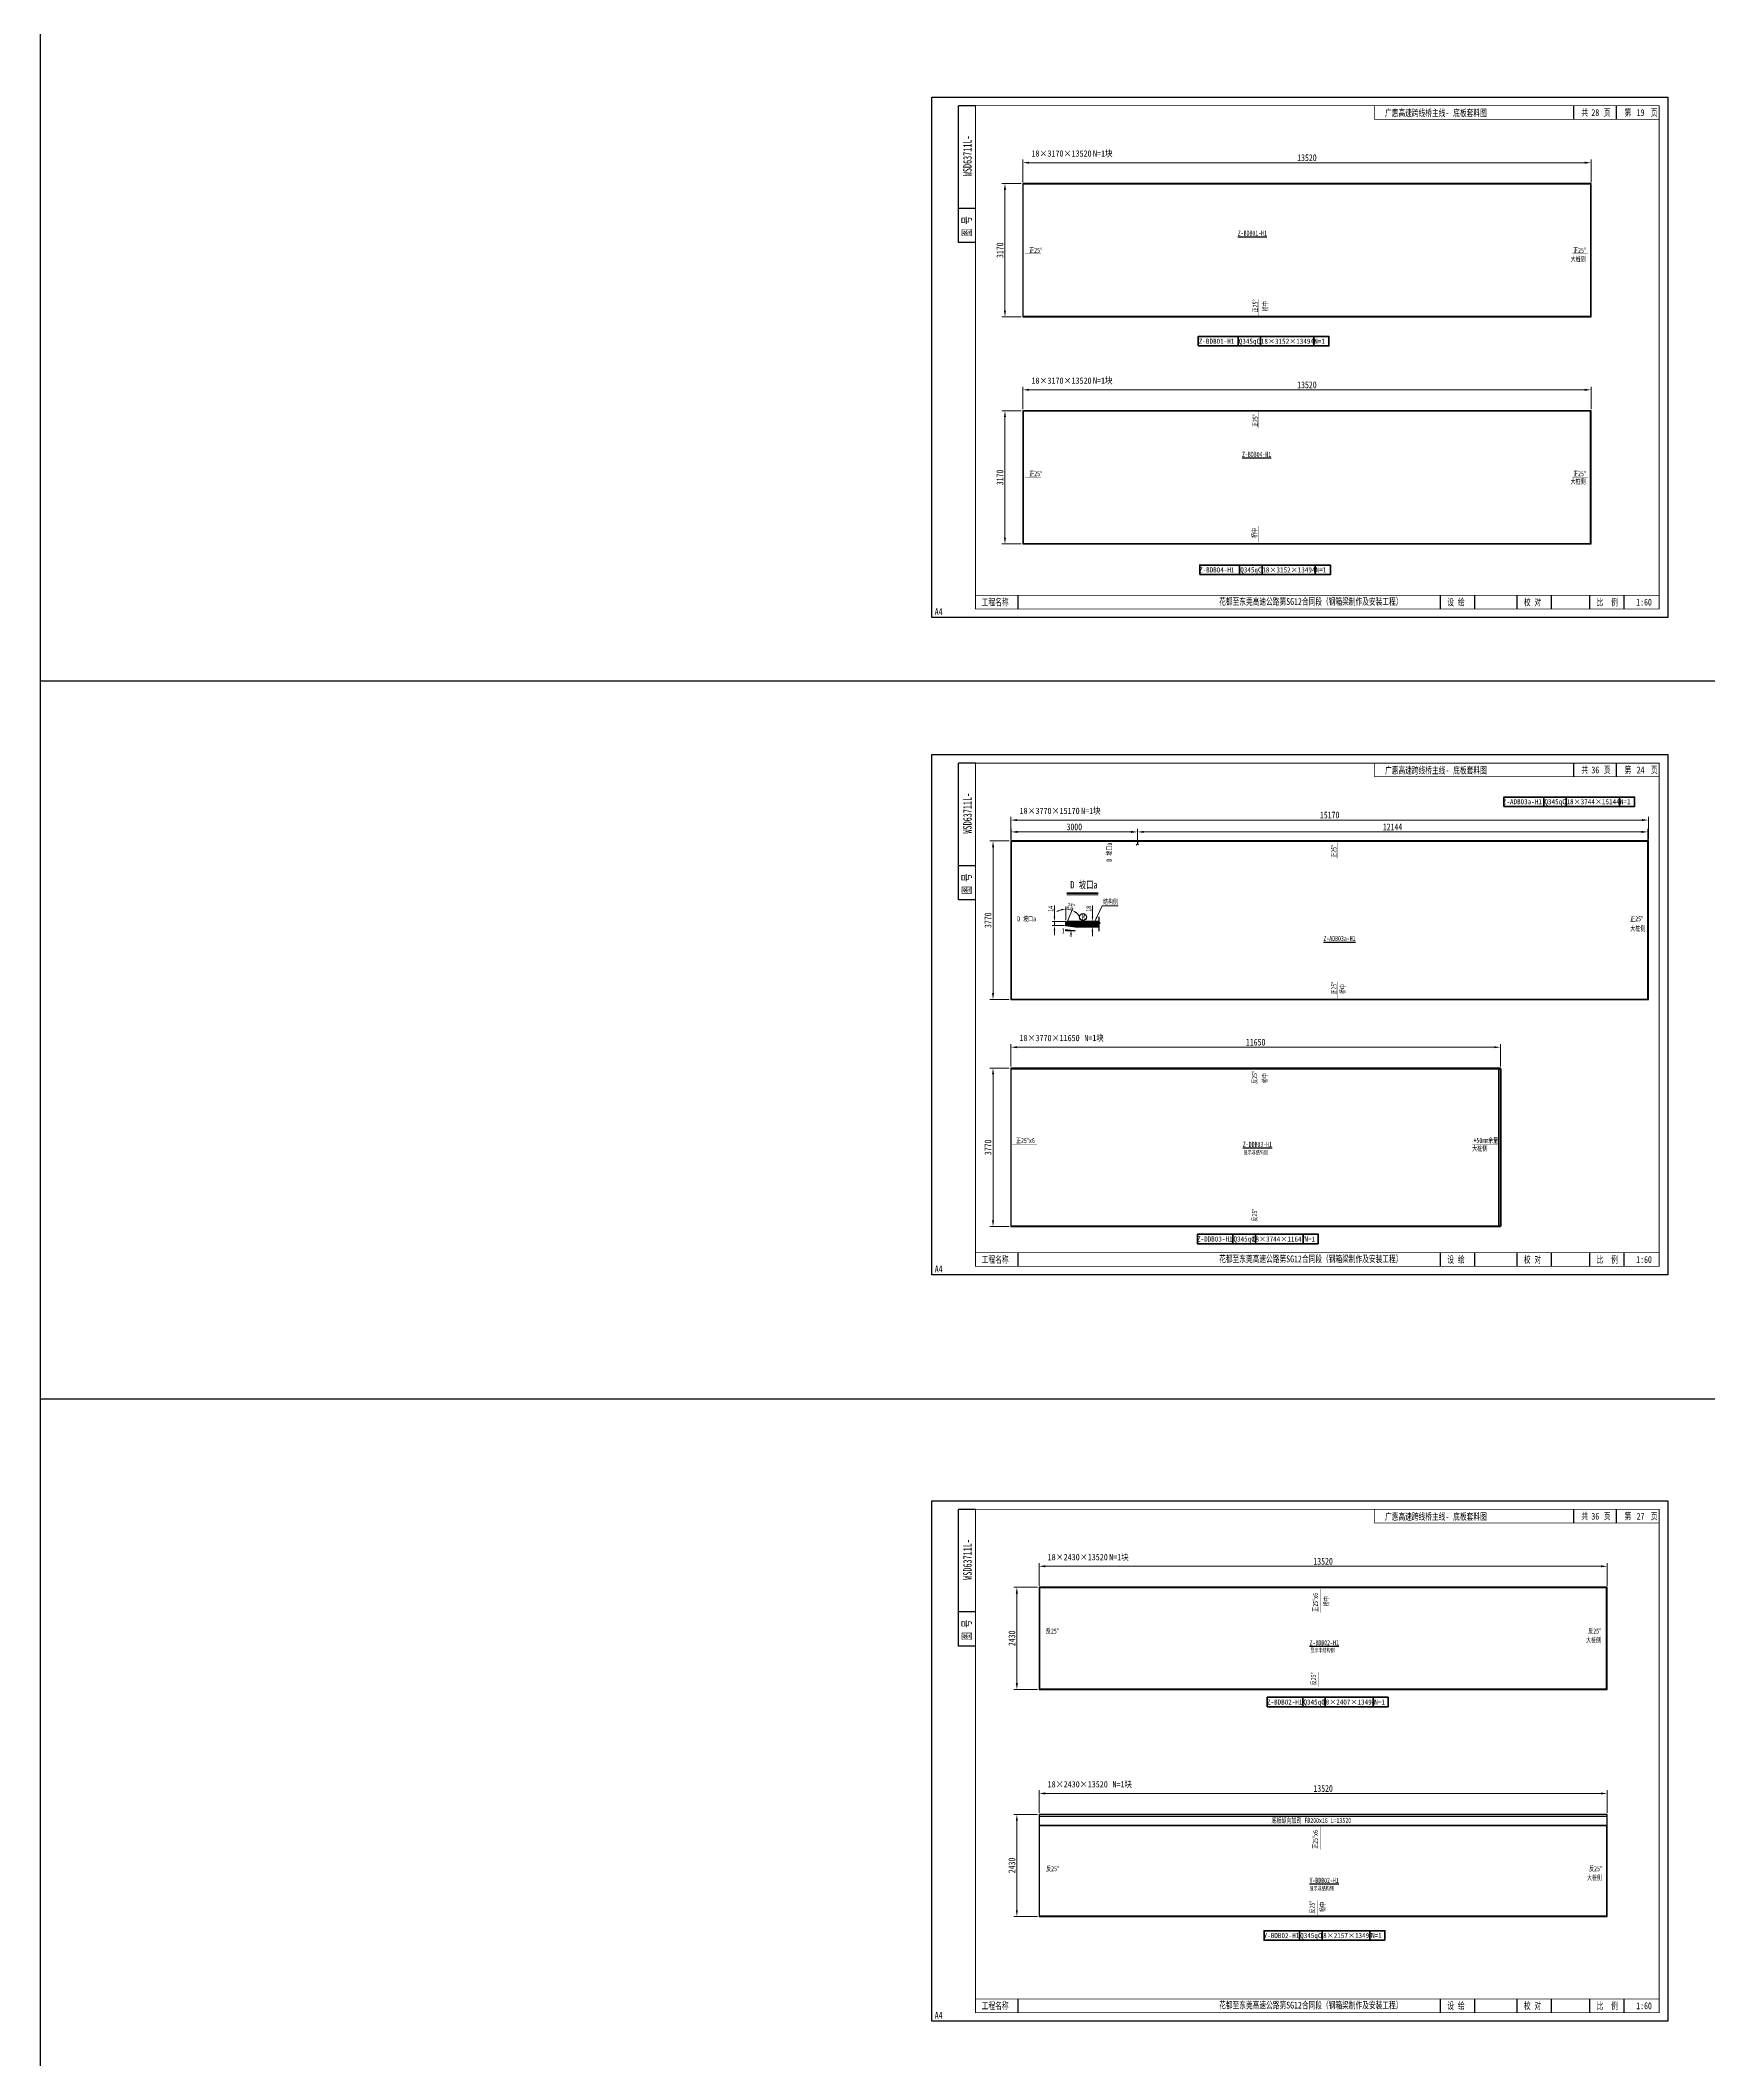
# Model space of a CAD drawing. Extents: x 1629247 to 2251351, y -601856 to -65897.
# Drawn here: x 2065548 to 2105240, y -337922 to -289876 of the extents above; entities that cross this region are included whole.
import ezdxf
from ezdxf.enums import TextEntityAlignment as Align

# ---------------------------------------------------------------- set-up
doc = ezdxf.new("R2010")
doc.units = 0
doc.header["$LTSCALE"] = 2
doc.header["$MEASUREMENT"] = 0
doc.header["$PDMODE"] = 35
doc.header["$PDSIZE"] = 50
doc.linetypes.add('PHANTOM', pattern=[63.5, 31.75, -6.35, 6.35, -6.35, 6.35, -6.35])
doc.layers.get('0').update_dxf_attribs({"linetype": 'CONTINUOUS'})
doc.layers.get('Defpoints').update_dxf_attribs({"linetype": 'CONTINUOUS'})
for name, color, linetype, lineweight in [('1图框轮廓', 7, 'CONTINUOUS', 35), ('文字层', 4, 'CONTINUOUS', 13), ('标注层', 3, 'CONTINUOUS', 13)]:
    doc.layers.add(name, color=color, linetype=linetype, lineweight=lineweight)
doc.layers.add('A3', color=7, linetype='CONTINUOUS')
doc.styles.add('仿宋', font='仿宋_GB2312_1.ttf', dxfattribs={"width": 0.7})
doc.dimstyles.new('标准标注样式-45', dxfattribs={"dimscale": 45, "dimtxt": 2.7, "dimasz": 2.5, "dimexe": 1.25, "dimexo": 0.625, "dimtad": 1, "dimdec": 0, "dimdsep": 46, "dimtxsty": '仿宋', "dimcen": 2.5, "dimclrd": 3, "dimclre": 3, "dimclrt": 4, "dimazin": 0, "dimtfac": 1, "dimtdec": 0, "dimtmove": 0, "dimatfit": 3, "dimfxl": 1.25, "dimlwd": 13, "dimlwe": 13, "dimarcsym": 0})
doc.dimstyles.new('标准标注样式-60', dxfattribs={"dimscale": 60, "dimtxt": 2.7, "dimasz": 2.5, "dimexe": 1.25, "dimexo": 0.625, "dimtad": 1, "dimdec": 0, "dimdsep": 46, "dimtxsty": '仿宋', "dimcen": 2.5, "dimclrd": 3, "dimclre": 3, "dimclrt": 4, "dimazin": 0, "dimtfac": 1, "dimtdec": 0, "dimtmove": 0, "dimatfit": 3, "dimfxl": 1.25, "dimlwd": 13, "dimlwe": 13, "dimarcsym": 0})

# ---------------------------------------------------------------- blocks, each defined once
blk = doc.blocks.new('*D52')
at = {"color": 3, "lineweight": 13, "ltscale": 3}
for p, q in [((2089946, -310808), (2089946, -310488)), ((2089996, -310814), (2090115, -310521))]:
    blk.add_line(p, q, dxfattribs=at)
at = {"color": 3, "linetype": 'ByBlock', "lineweight": 13, "ltscale": 3}
for start, end in [(106.4155, 122.831), (68, 90), (35.169, 51.5845)]:
    blk.add_arc((2089946, -310938), 394, start, end, dxfattribs=at)
at = {"color": 3, "ltscale": 3}
for points in [[(2089832, -310542), (2089837, -310579), (2089946, -310544)], [(2090181, -310646), (2090200, -310613), (2090093, -310573)]]:
    blk.add_solid(points, dxfattribs=at)
at = {"layer": 'Defpoints', "color": 0, "ltscale": 3}
for p in [(2089946, -310836), (2089985, -310840), (2089996, -310547), (2089946, -310936), (2089946, -310938)]:
    blk.add_point(p, dxfattribs=at)
at = {"color": 4, "ltscale": 3, "insert": (2090070, -310472), "char_height": 121.5, "attachment_point": 5, "rotation": 345.1319, "style": '仿宋'}
blk.add_mtext('25%%D', dxfattribs=at)
blk = doc.blocks.new('*D53')
at = {"color": 3, "linetype": 'ByBlock', "lineweight": 13, "ltscale": 3}
for p, q in [((2090579, -310728), (2090579, -310464)), ((2090579, -310966), (2090579, -310840)), ((2090579, -311079), (2090579, -311191))]:
    blk.add_line(p, q, dxfattribs=at)
at = {"color": 3, "lineweight": 13, "ltscale": 3}
for p, q in [((2090584, -310840), (2090636, -310840)), ((2090584, -310966), (2090636, -310966))]:
    blk.add_line(p, q, dxfattribs=at)
at = {"color": 3, "ltscale": 3}
for points in [[(2090561, -310728), (2090598, -310728), (2090579, -310840)], [(2090561, -311079), (2090598, -311079), (2090579, -310966)]]:
    blk.add_solid(points, dxfattribs=at)
at = {"layer": 'Defpoints', "color": 0, "ltscale": 3}
for p in [(2090556, -310840), (2090579, -310840), (2090556, -310966)]:
    blk.add_point(p, dxfattribs=at)
at = {"color": 4, "ltscale": 3, "insert": (2090491, -310540), "char_height": 121.5, "attachment_point": 5, "rotation": 90, "style": '仿宋'}
blk.add_mtext('18', dxfattribs=at)
blk = doc.blocks.new('*D54')
at = {"color": 3, "lineweight": 13, "ltscale": 3}
for p, q in [((2089957, -310840), (2089620, -310840)), ((2089918, -310938), (2089620, -310938))]:
    blk.add_line(p, q, dxfattribs=at)
at = {"color": 3, "linetype": 'ByBlock', "lineweight": 13, "ltscale": 3}
for p, q in [((2089676, -310728), (2089676, -310464)), ((2089676, -310938), (2089676, -310840)), ((2089676, -311051), (2089676, -311163))]:
    blk.add_line(p, q, dxfattribs=at)
at = {"color": 3, "ltscale": 3}
for points in [[(2089657, -310728), (2089695, -310728), (2089676, -310840)], [(2089657, -311051), (2089695, -311051), (2089676, -310938)]]:
    blk.add_solid(points, dxfattribs=at)
at = {"layer": 'Defpoints', "color": 0, "ltscale": 3}
for p in [(2089676, -310840), (2089985, -310840), (2089946, -310938)]:
    blk.add_point(p, dxfattribs=at)
at = {"color": 4, "ltscale": 3, "insert": (2089587, -310540), "char_height": 121.5, "attachment_point": 5, "rotation": 90, "style": '仿宋'}
blk.add_mtext('14', dxfattribs=at)
blk = doc.blocks.new('*D29')
at = {"color": 3, "lineweight": 13, "ltscale": 3}
for p, q in [((2088648, -308904), (2088648, -308635)), ((2091648, -308904), (2091648, -308635))]:
    blk.add_line(p, q, dxfattribs=at)
at = {"color": 3, "linetype": 'ByBlock', "lineweight": 13, "ltscale": 3}
blk.add_line((2088798, -308710), (2091498, -308710), dxfattribs=at)
at = {"color": 3, "ltscale": 3}
for points in [[(2088798, -308685), (2088798, -308735), (2088648, -308710)], [(2091498, -308685), (2091498, -308735), (2091648, -308710)]]:
    blk.add_solid(points, dxfattribs=at)
at = {"layer": 'Defpoints', "color": 0, "ltscale": 3}
for p in [(2091648, -308710), (2088648, -308942), (2091648, -308942)]:
    blk.add_point(p, dxfattribs=at)
at = {"color": 4, "ltscale": 3, "insert": (2090148, -308591), "char_height": 162, "attachment_point": 5, "style": '仿宋'}
blk.add_mtext('3000', dxfattribs=at)
blk = doc.blocks.new('*D33')
at = {"color": 3, "lineweight": 13, "ltscale": 3}
for p, q in [((2091648, -308904), (2091648, -308635)), ((2103792, -308904), (2103792, -308635))]:
    blk.add_line(p, q, dxfattribs=at)
at = {"color": 3, "linetype": 'ByBlock', "lineweight": 13, "ltscale": 3}
blk.add_line((2103642, -308710), (2091798, -308710), dxfattribs=at)
at = {"color": 3, "ltscale": 3}
for points in [[(2091798, -308685), (2091798, -308735), (2091648, -308710)], [(2103642, -308685), (2103642, -308735), (2103792, -308710)]]:
    blk.add_solid(points, dxfattribs=at)
at = {"layer": 'Defpoints', "color": 0, "ltscale": 3}
for p in [(2091648, -308710), (2091648, -308942), (2103792, -308942)]:
    blk.add_point(p, dxfattribs=at)
at = {"color": 4, "ltscale": 3, "insert": (2097720, -308591), "char_height": 162, "attachment_point": 5, "style": '仿宋'}
blk.add_mtext('12144', dxfattribs=at)
blk = doc.blocks.new('*D597')
at = {"color": 3, "lineweight": 13, "ltscale": 3}
for p, q in [((2088923, -293247), (2088923, -292712)), ((2102443, -293247), (2102443, -292712))]:
    blk.add_line(p, q, dxfattribs=at)
at = {"color": 3, "linetype": 'ByBlock', "lineweight": 13, "ltscale": 3}
blk.add_line((2102293, -292787), (2089073, -292787), dxfattribs=at)
at = {"color": 3, "ltscale": 3}
for points in [[(2089073, -292762), (2089073, -292812), (2088923, -292787)], [(2102293, -292762), (2102293, -292812), (2102443, -292787)]]:
    blk.add_solid(points, dxfattribs=at)
at = {"layer": 'Defpoints', "color": 0, "ltscale": 3}
for p in [(2088923, -292787), (2088923, -293284), (2102443, -293284)]:
    blk.add_point(p, dxfattribs=at)
at = {"color": 4, "ltscale": 3, "insert": (2095683, -292668), "char_height": 162, "attachment_point": 5, "style": '仿宋'}
blk.add_mtext('13520', dxfattribs=at)
blk = doc.blocks.new('*D598')
at = {"color": 3, "lineweight": 13, "ltscale": 3}
for p, q in [((2088885, -293284), (2088423, -293284)), ((2088885, -296454), (2088423, -296454))]:
    blk.add_line(p, q, dxfattribs=at)
at = {"color": 3, "linetype": 'ByBlock', "lineweight": 13, "ltscale": 3}
blk.add_line((2088498, -293434), (2088498, -296304), dxfattribs=at)
at = {"color": 3, "ltscale": 3}
for points in [[(2088473, -293434), (2088523, -293434), (2088498, -293284)], [(2088473, -296304), (2088523, -296304), (2088498, -296454)]]:
    blk.add_solid(points, dxfattribs=at)
at = {"layer": 'Defpoints', "color": 0, "ltscale": 3}
for p in [(2088923, -293284), (2088498, -296454), (2088923, -296454)]:
    blk.add_point(p, dxfattribs=at)
at = {"color": 4, "ltscale": 3, "insert": (2088379, -294869), "char_height": 162, "attachment_point": 5, "rotation": 90, "style": '仿宋'}
blk.add_mtext('3170', dxfattribs=at)
blk = doc.blocks.new('tukuangA4-')
at = {"layer": 'A3'}
for p, q in [((537, 7565), (537, 10327)), ((882, 10327), (537, 10327)), ((12951, 10051), (12951, 10327)), ((13814, 10051), (13814, 10327)), ((882, 8256), (537, 8256)), ((882, 7565), (537, 7565)), ((1745, 173), (1745, 449)), ((10266, 173), (10266, 449)), ((10957, 173), (10957, 449)), ((11811, 173), (11811, 449)), ((12502, 173), (12502, 449)), ((13280, 173), (13280, 449)), ((13971, 173), (13971, 449))]:
    blk.add_line(p, q, dxfattribs=at)
blk.add_lwpolyline([(14850, 10500), (14850, 0), (0, 0), (0, 10500)], close=True, dxfattribs=at)
for points, const_width in [([(882, 10327), (14677, 10327), (14677, 173), (882, 173), (882, 10327)], 17.3), ([(8927, 10051), (8927, 10327)], 13.8), ([(8927, 10051), (14677, 10051)], 13.8), ([(882, 449), (14677, 449)], 13.8)]:
    blk.add_lwpolyline(points, dxfattribs=dict(at, const_width=const_width))
at = {"layer": 'A3', "color": 7, "linetype": 'Continuous', "style": '仿宋', "width": 0.7}
for s, p in [('共    页', (13106, 10120)), ('第     页', (13977, 10120)), ('花都至东莞高速公路第SG12合同段（钢箱梁制作及安装工程）', (5798, 255)), ('工程名称', (1009, 242)), ('设 绘', (10401, 242)), ('校 对', (11946, 242)), ('比  例', (13415, 242))]:
    blk.add_text(s, height=138.1, dxfattribs=at).set_placement(p)
blk.add_text('WSD63711L-', height=172.6, rotation=90, dxfattribs=at).set_placement((806, 9316), align=Align.CENTER)
blk.add_text('图 号', height=172.6, rotation=90, dxfattribs=at).set_placement((793, 7681))
blk.add_text('A4', height=138.1, dxfattribs=at).set_placement((139, 50), align=Align.CENTER)
blk = doc.blocks.new('*D599')
at = {"color": 3, "lineweight": 13, "ltscale": 3}
for p, q in [((2088923, -298651), (2088923, -298116)), ((2102443, -298651), (2102443, -298116))]:
    blk.add_line(p, q, dxfattribs=at)
at = {"color": 3, "linetype": 'ByBlock', "lineweight": 13, "ltscale": 3}
blk.add_line((2102293, -298191), (2089073, -298191), dxfattribs=at)
at = {"color": 3, "ltscale": 3}
for points in [[(2089073, -298166), (2089073, -298216), (2088923, -298191)], [(2102293, -298166), (2102293, -298216), (2102443, -298191)]]:
    blk.add_solid(points, dxfattribs=at)
at = {"layer": 'Defpoints', "color": 0, "ltscale": 3}
for p in [(2088923, -298191), (2088923, -298689), (2102443, -298689)]:
    blk.add_point(p, dxfattribs=at)
at = {"color": 4, "ltscale": 3, "insert": (2095683, -298073), "char_height": 162, "attachment_point": 5, "style": '仿宋'}
blk.add_mtext('13520', dxfattribs=at)
blk = doc.blocks.new('*D600')
at = {"color": 3, "lineweight": 13, "ltscale": 3}
for p, q in [((2088885, -298689), (2088423, -298689)), ((2088885, -301859), (2088423, -301859))]:
    blk.add_line(p, q, dxfattribs=at)
at = {"color": 3, "linetype": 'ByBlock', "lineweight": 13, "ltscale": 3}
blk.add_line((2088498, -298839), (2088498, -301709), dxfattribs=at)
at = {"color": 3, "ltscale": 3}
for points in [[(2088473, -298839), (2088523, -298839), (2088498, -298689)], [(2088473, -301709), (2088523, -301709), (2088498, -301859)]]:
    blk.add_solid(points, dxfattribs=at)
at = {"layer": 'Defpoints', "color": 0, "ltscale": 3}
for p in [(2088923, -298689), (2088498, -301859), (2088923, -301859)]:
    blk.add_point(p, dxfattribs=at)
at = {"color": 4, "ltscale": 3, "insert": (2088379, -300274), "char_height": 162, "attachment_point": 5, "rotation": 90, "style": '仿宋'}
blk.add_mtext('3170', dxfattribs=at)
blk = doc.blocks.new('*D635')
at = {"color": 3, "lineweight": 13, "ltscale": 3}
for p, q in [((2088638, -308888), (2088638, -308353)), ((2103808, -308888), (2103808, -308353))]:
    blk.add_line(p, q, dxfattribs=at)
at = {"color": 3, "linetype": 'ByBlock', "lineweight": 13, "ltscale": 3}
blk.add_line((2103658, -308428), (2088788, -308428), dxfattribs=at)
at = {"color": 3, "ltscale": 3}
for points in [[(2088788, -308403), (2088788, -308453), (2088638, -308428)], [(2103658, -308403), (2103658, -308453), (2103808, -308428)]]:
    blk.add_solid(points, dxfattribs=at)
at = {"layer": 'Defpoints', "color": 0, "ltscale": 3}
for p in [(2088638, -308428), (2088638, -308926), (2103808, -308926)]:
    blk.add_point(p, dxfattribs=at)
at = {"color": 4, "ltscale": 3, "insert": (2096223, -308309), "char_height": 162, "attachment_point": 5, "style": '仿宋'}
blk.add_mtext('15170', dxfattribs=at)
blk = doc.blocks.new('*D636')
at = {"color": 3, "lineweight": 13, "ltscale": 3}
for p, q in [((2088601, -308926), (2088139, -308926)), ((2088601, -312696), (2088139, -312696))]:
    blk.add_line(p, q, dxfattribs=at)
at = {"color": 3, "linetype": 'ByBlock', "lineweight": 13, "ltscale": 3}
blk.add_line((2088214, -309076), (2088214, -312546), dxfattribs=at)
at = {"color": 3, "ltscale": 3}
for points in [[(2088189, -309076), (2088239, -309076), (2088214, -308926)], [(2088189, -312546), (2088239, -312546), (2088214, -312696)]]:
    blk.add_solid(points, dxfattribs=at)
at = {"layer": 'Defpoints', "color": 0, "ltscale": 3}
for p in [(2088638, -308926), (2088214, -312696), (2088638, -312696)]:
    blk.add_point(p, dxfattribs=at)
at = {"color": 4, "ltscale": 3, "insert": (2088095, -310811), "char_height": 162, "attachment_point": 5, "rotation": 90, "style": '仿宋'}
blk.add_mtext('3770', dxfattribs=at)
blk = doc.blocks.new('*D637')
at = {"color": 3, "lineweight": 13, "ltscale": 3}
for p, q in [((2088638, -314293), (2088638, -313758)), ((2100288, -314293), (2100288, -313758))]:
    blk.add_line(p, q, dxfattribs=at)
at = {"color": 3, "linetype": 'ByBlock', "lineweight": 13, "ltscale": 3}
blk.add_line((2100138, -313833), (2088788, -313833), dxfattribs=at)
at = {"color": 3, "ltscale": 3}
for points in [[(2088788, -313808), (2088788, -313858), (2088638, -313833)], [(2100138, -313808), (2100138, -313858), (2100288, -313833)]]:
    blk.add_solid(points, dxfattribs=at)
at = {"layer": 'Defpoints', "color": 0, "ltscale": 3}
for p in [(2088638, -313833), (2088638, -314330), (2100288, -314330)]:
    blk.add_point(p, dxfattribs=at)
at = {"color": 4, "ltscale": 3, "insert": (2094463, -313714), "char_height": 162, "attachment_point": 5, "style": '仿宋'}
blk.add_mtext('11650', dxfattribs=at)
blk = doc.blocks.new('*D638')
at = {"color": 3, "lineweight": 13, "ltscale": 3}
for p, q in [((2088601, -314330), (2088139, -314330)), ((2088601, -318100), (2088139, -318100))]:
    blk.add_line(p, q, dxfattribs=at)
at = {"color": 3, "linetype": 'ByBlock', "lineweight": 13, "ltscale": 3}
blk.add_line((2088214, -314480), (2088214, -317950), dxfattribs=at)
at = {"color": 3, "ltscale": 3}
for points in [[(2088189, -314480), (2088239, -314480), (2088214, -314330)], [(2088189, -317950), (2088239, -317950), (2088214, -318100)]]:
    blk.add_solid(points, dxfattribs=at)
at = {"layer": 'Defpoints', "color": 0, "ltscale": 3}
for p in [(2088638, -314330), (2088214, -318100), (2088638, -318100)]:
    blk.add_point(p, dxfattribs=at)
at = {"color": 4, "ltscale": 3, "insert": (2088095, -316215), "char_height": 162, "attachment_point": 5, "rotation": 90, "style": '仿宋'}
blk.add_mtext('3770', dxfattribs=at)
blk = doc.blocks.new('*D645')
at = {"color": 3, "lineweight": 13, "ltscale": 3}
for p, q in [((2089308, -326645), (2089308, -326109)), ((2102828, -326645), (2102828, -326109))]:
    blk.add_line(p, q, dxfattribs=at)
at = {"color": 3, "linetype": 'ByBlock', "lineweight": 13, "ltscale": 3}
blk.add_line((2102678, -326184), (2089458, -326184), dxfattribs=at)
at = {"color": 3, "ltscale": 3}
for points in [[(2089458, -326159), (2089458, -326209), (2089308, -326184)], [(2102678, -326159), (2102678, -326209), (2102828, -326184)]]:
    blk.add_solid(points, dxfattribs=at)
at = {"layer": 'Defpoints', "color": 0, "ltscale": 3}
for p in [(2089308, -326184), (2089308, -326682), (2102828, -326682)]:
    blk.add_point(p, dxfattribs=at)
at = {"color": 4, "ltscale": 3, "insert": (2096068, -326066), "char_height": 162, "attachment_point": 5, "style": '仿宋'}
blk.add_mtext('13520', dxfattribs=at)
blk = doc.blocks.new('*D646')
at = {"color": 3, "lineweight": 13, "ltscale": 3}
for p, q in [((2089270, -326682), (2088706, -326682)), ((2089270, -329112), (2088706, -329112))]:
    blk.add_line(p, q, dxfattribs=at)
at = {"color": 3, "linetype": 'ByBlock', "lineweight": 13, "ltscale": 3}
blk.add_line((2088781, -326832), (2088781, -328962), dxfattribs=at)
at = {"color": 3, "ltscale": 3}
for points in [[(2088756, -326832), (2088806, -326832), (2088781, -326682)], [(2088756, -328962), (2088806, -328962), (2088781, -329112)]]:
    blk.add_solid(points, dxfattribs=at)
at = {"layer": 'Defpoints', "color": 0, "ltscale": 3}
for p in [(2089308, -326682), (2088781, -329112), (2089308, -329112)]:
    blk.add_point(p, dxfattribs=at)
at = {"color": 4, "ltscale": 3, "insert": (2088663, -327897), "char_height": 162, "attachment_point": 5, "rotation": 90, "style": '仿宋'}
blk.add_mtext('2430', dxfattribs=at)
blk = doc.blocks.new('*D647')
at = {"color": 3, "lineweight": 13, "ltscale": 3}
for p, q in [((2089308, -332049), (2089308, -331514)), ((2102828, -332049), (2102828, -331514))]:
    blk.add_line(p, q, dxfattribs=at)
at = {"color": 3, "linetype": 'ByBlock', "lineweight": 13, "ltscale": 3}
blk.add_line((2102678, -331589), (2089458, -331589), dxfattribs=at)
at = {"color": 3, "ltscale": 3}
for points in [[(2089458, -331564), (2089458, -331614), (2089308, -331589)], [(2102678, -331564), (2102678, -331614), (2102828, -331589)]]:
    blk.add_solid(points, dxfattribs=at)
at = {"layer": 'Defpoints', "color": 0, "ltscale": 3}
for p in [(2089308, -331589), (2089308, -332087), (2102828, -332087)]:
    blk.add_point(p, dxfattribs=at)
at = {"color": 4, "ltscale": 3, "insert": (2096068, -331471), "char_height": 162, "attachment_point": 5, "style": '仿宋'}
blk.add_mtext('13520', dxfattribs=at)
blk = doc.blocks.new('*D648')
at = {"color": 3, "lineweight": 13, "ltscale": 3}
for p, q in [((2089270, -332087), (2088706, -332087)), ((2089270, -334517), (2088706, -334517))]:
    blk.add_line(p, q, dxfattribs=at)
at = {"color": 3, "linetype": 'ByBlock', "lineweight": 13, "ltscale": 3}
blk.add_line((2088781, -332237), (2088781, -334367), dxfattribs=at)
at = {"color": 3, "ltscale": 3}
for points in [[(2088756, -332237), (2088806, -332237), (2088781, -332087)], [(2088756, -334367), (2088806, -334367), (2088781, -334517)]]:
    blk.add_solid(points, dxfattribs=at)
at = {"layer": 'Defpoints', "color": 0, "ltscale": 3}
for p in [(2089308, -332087), (2088781, -334517), (2089308, -334517)]:
    blk.add_point(p, dxfattribs=at)
at = {"color": 4, "ltscale": 3, "insert": (2088663, -333302), "char_height": 162, "attachment_point": 5, "rotation": 90, "style": '仿宋'}
blk.add_mtext('2430', dxfattribs=at)

msp = doc.modelspace()

# ---------------------------------------------------------------- hatches: boundary and pattern name
at = {"layer": '标注层', "linetype": 'PHANTOM'}
h = msp.add_hatch(dxfattribs=at)
h.set_pattern_fill('ANSI31', color=8, scale=150, style=0)
h.set_pattern_definition([(45, (2089945.847, -310966.264), (-13.25825, 13.25825), [])])
h.paths.add_polyline_path([(2090740, -310966.3), (2090740, -310929.9), (2090713.8, -310929.9), (2090766.3, -310869.9), (2090740, -310869.9), (2090740, -310840.3), (2089985.4, -310840.3), (2089945.8, -310938.3), (2090169.8, -310966.3)])

# ---------------------------------------------------------------- linework, layer by layer
at = {"color": 8, "ltscale": 3}
for p, q in [((2065547.6, -305115.8), (2251350.7, -305115.8)), ((2065547.6, -322198.6), (2251350.7, -322198.6))]:
    msp.add_line(p, q, dxfattribs=at)
at = {"color": 6, "ltscale": 3}
for p, q in [((2091648.4, -308990.9), (2091617.1, -309022.2)), ((2091648.4, -308941.8), (2091648.4, -308990.9)), ((2091677.4, -309020), (2091648.4, -308990.9))]:
    msp.add_line(p, q, dxfattribs=at)
at = {"color": 7, "ltscale": 3}
msp.add_line((2089945.8, -310935.6), (2089945.8, -310836.5), dxfattribs=at)
at = {"color": 3, "ltscale": 3}
msp.add_line((2100245.4, -318090.5), (2100245.4, -314346.5), dxfattribs=at)
at = {"color": 8, "ltscale": 3}
for points in [[(2065547.6, -218566.9), (2251350.7, -218566.9), (2251350.7, -381335.8), (2065547.6, -381335.8)], [(2088922.7, -296454.3), (2102442.7, -296454.3), (2102442.7, -293284.3), (2088922.7, -293284.3)], [(2088922.7, -301859), (2102442.7, -301859), (2102442.7, -298689), (2088922.7, -298689)], [(2088638.4, -312695.8), (2103808.4, -312695.8), (2103808.4, -308925.8), (2088638.4, -308925.8)], [(2088638.4, -318100.5), (2100288.4, -318100.5), (2100288.4, -314330.5), (2088638.4, -314330.5)], [(2089307.8, -329112.2), (2102827.8, -329112.2), (2102827.8, -326682.2), (2089307.8, -326682.2)], [(2089307.8, -334516.9), (2102827.8, -334516.9), (2102827.8, -332086.9), (2089307.8, -332086.9)]]:
    msp.add_lwpolyline(points, close=True, dxfattribs=at)
at = {"color": 1}
for points in [[(2102426.7, -296444.3), (2088932.7, -296444.3), (2088932.7, -293292.3), (2102426.7, -293292.3)], [(2102426.7, -298697), (2088932.7, -298697), (2088932.7, -301849), (2102426.7, -301849)], [(2088648.4, -312685.8), (2103792.4, -312685.8), (2103792.4, -308941.8), (2088648.4, -308941.8)], [(2088648.4, -314346.5), (2100295.4, -314346.5), (2100295.4, -318090.5), (2088648.4, -318090.5)], [(2089317.8, -329102.2), (2102811.8, -329102.2), (2102811.8, -326695.2), (2089317.8, -326695.2)], [(2089317.8, -332349.9), (2102811.8, -332349.9), (2102811.8, -334506.9), (2089317.8, -334506.9)]]:
    msp.add_lwpolyline(points, close=True, dxfattribs=at)
at = {"color": 7}
msp.add_lwpolyline([(2090740, -311071.9), (2090740, -310929.9), (2090713.8, -310929.9), (2090766.3, -310869.9), (2090740, -310869.9), (2090740, -310728)], dxfattribs=at)
at = {"color": 7, "ltscale": 3}
msp.add_lwpolyline([(2089945.8, -311034), (2090169.8, -311062), (2090169.8, -311062), (2089945.8, -311062)], close=True, dxfattribs=at)
at = {"color": 2, "ltscale": 3}
msp.add_lwpolyline([(2089307.8, -332339.9), (2102827.8, -332339.9), (2102827.8, -332139.9), (2089307.8, -332139.9)], close=True, dxfattribs=at)
at = {"color": 3, "ltscale": 3}
msp.add_circle((2090355, -310736.6), 82.7, dxfattribs=at)
at = {"layer": '1图框轮廓', "color": 30, "ltscale": 3}
for p, q in [((2094047.1, -297147), (2094047.1, -296922)), ((2094581.6, -297147), (2094581.6, -296922)), ((2095844.6, -297147), (2095844.6, -296922)), ((2094082.1, -302587.6), (2094082.1, -302362.6)), ((2094616.6, -302587.6), (2094616.6, -302362.6)), ((2095879.6, -302587.6), (2095879.6, -302362.6)), ((2101319.7, -308104.4), (2101319.7, -307879.4)), ((2101854.2, -308104.4), (2101854.2, -307879.4)), ((2103117.2, -308104.4), (2103117.2, -307879.4)), ((2093921.9, -318283.9), (2093921.9, -318508.9)), ((2094456.4, -318508.9), (2094456.4, -318283.9)), ((2095590.8, -318283.9), (2095590.8, -318508.9)), ((2095585.8, -329301.7), (2095585.8, -329526.7)), ((2096120.3, -329526.7), (2096120.3, -329301.7)), ((2097254.8, -329301.7), (2097254.8, -329526.7)), ((2095508.3, -334856.6), (2095508.3, -335081.6)), ((2096042.8, -335081.6), (2096042.8, -334856.6)), ((2097177.2, -334856.6), (2097177.2, -335081.6))]:
    msp.add_line(p, q, dxfattribs=at)
for points in [[(2093095.6, -297147), (2096204.6, -297147), (2096204.6, -296922), (2093095.6, -296922)], [(2093130.6, -302587.6), (2096239.6, -302587.6), (2096239.6, -302362.6), (2093130.6, -302362.6)], [(2100368.2, -308104.4), (2103477.2, -308104.4), (2103477.2, -307879.4), (2100368.2, -307879.4)], [(2095950.8, -318508.9), (2093076.2, -318508.9), (2093076.2, -318283.9), (2095950.8, -318283.9)], [(2097614.8, -329526.7), (2094740.1, -329526.7), (2094740.1, -329301.7), (2097614.8, -329301.7)], [(2097537.2, -335081.6), (2094662.6, -335081.6), (2094662.6, -334856.6), (2097537.2, -334856.6)]]:
    msp.add_lwpolyline(points, close=True, dxfattribs=at)
at = {"layer": '1图框轮廓', "color": 1}
msp.add_lwpolyline([(2090740, -310840.3), (2089985.4, -310840.3), (2089945.8, -310938.3), (2090169.8, -310966.3), (2090740, -310966.3)], dxfattribs=at)
at = {"layer": '文字层', "lineweight": 50}
msp.add_line((2089968.9, -310163.5), (2090712.1, -310163.5), dxfattribs=at)
at = {"layer": '文字层', "lineweight": 20}
msp.add_line((2089968.9, -310208.5), (2090712.1, -310208.5), dxfattribs=at)
at = {"layer": '标注层', "color": 42}
for points in [[(2088959.9, -294957, 0, 25, 0), (2089034.7, -294957, 5, 5, 0), (2089355.5, -294957, 5, 5, 0)], [(2102384.3, -294957, 0, 25, 0), (2102309.5, -294957, 5, 5, 0), (2101988.7, -294957, 5, 5, 0)], [(2094537.4, -296433.8, 0, 25, 0), (2094537.4, -296358.9, 5, 5, 0), (2094537.4, -296038.1, 5, 5, 0)], [(2094537.4, -298706.7, 0, 25, 0), (2094537.4, -298781.5, 5, 5, 0), (2094537.4, -299102.3, 5, 5, 0)], [(2088959.9, -300271.5, 0, 25, 0), (2089034.7, -300271.5, 5, 5, 0), (2089355.5, -300271.5, 5, 5, 0)], [(2102384.3, -300271.5, 0, 25, 0), (2102309.5, -300271.5, 5, 5, 0), (2101988.7, -300271.5, 5, 5, 0)], [(2094537.4, -301826.4, 0, 25, 0), (2094537.4, -301751.6, 5, 5, 0), (2094537.4, -301430.8, 5, 5, 0)], [(2096410.1, -308954.1, 0, 25, 0), (2096410.1, -309028.9, 5, 5, 0), (2096410.1, -309349.7, 5, 5, 0)], [(2103743.7, -310862.7, 0, 25, 0), (2103668.9, -310862.7, 5, 5, 0), (2103348.1, -310862.7, 5, 5, 0)], [(2096410.1, -312666.1, 0, 25, 0), (2096410.1, -312591.3, 5, 5, 0), (2096410.1, -312270.5, 5, 5, 0)], [(2094535.5, -314349, 0, 25, 0), (2094535.5, -314423.8, 5, 5, 0), (2094535.5, -314744.7, 5, 5, 0)], [(2088667.8, -316147.2, 0, 25, 0), (2088742.6, -316147.2, 5, 5, 0), (2089258.6, -316147.2, 5, 5, 0)], [(2100245.4, -316147.2, 0, 25, 0), (2100170.6, -316147.2, 5, 5, 0), (2099618.7, -316147.2, 5, 5, 0)], [(2094535.5, -318087.9, 0, 25, 0), (2094535.5, -318013.1, 5, 5, 0), (2094535.5, -317692.3, 5, 5, 0)], [(2096006.1, -326718.2, 0, 25, 0), (2096006.1, -326793, 5, 5, 0), (2096006.1, -327288.2, 5, 5, 0)], [(2089388.2, -327810.3, 0, 25, 0), (2089463.1, -327810.3, 5, 5, 0), (2089783.9, -327810.3, 5, 5, 0)], [(2102741.3, -327810.3, 0, 25, 0), (2102666.5, -327810.3, 5, 5, 0), (2102345.7, -327810.3, 5, 5, 0)], [(2095956.4, -329057.4, 0, 25, 0), (2095956.4, -328982.6, 5, 5, 0), (2095956.4, -328698, 5, 5, 0)], [(2096004.4, -332359.8, 0, 25, 0), (2096004.4, -332434.7, 5, 5, 0), (2096004.4, -332929.8, 5, 5, 0)], [(2089367.3, -333465, 0, 25, 0), (2089442.1, -333465, 5, 5, 0), (2089762.9, -333465, 5, 5, 0)], [(2102762.3, -333465, 0, 25, 0), (2102687.5, -333465, 5, 5, 0), (2102366.7, -333465, 5, 5, 0)], [(2095925.5, -334491.4, 0, 25, 0), (2095925.5, -334416.6, 5, 5, 0), (2095925.5, -334132, 5, 5, 0)]]:
    msp.add_lwpolyline(points, format="xyseb", dxfattribs=at)
at = {"layer": '标注层', "color": 182}
for points in [[(2091092.7, -308954.6, 0, 25, 0), (2091092.7, -309029.5, 5, 5, 0), (2091092.7, -309450.4, 5, 5, 0)], [(2088675.6, -310862.7, 0, 25, 0), (2088750.4, -310862.7, 5, 5, 0), (2089231.8, -310862.7, 5, 5, 0)]]:
    msp.add_lwpolyline(points, format="xyseb", dxfattribs=at)

# ---------------------------------------------------------------- block references
at = {"color": 8, "xscale": 1.179310344858095, "yscale": 1.179310344799887, "zscale": 1.179310344827586}
for p in [(2086756, -303609.4), (2086756, -319250.9), (2086756, -337007.3)]:
    msp.add_blockref('tukuangA4-', p, dxfattribs=at)

# ---------------------------------------------------------------- texts
at = {"color": 7, "style": '仿宋', "width": 0.85}
for s, p in [('18×3170×13520', (2089128.2, -292642.3)), ('N=1块', (2090592.5, -292642.3)), ('N=1块', (2090592.5, -298046.9)), ('18×3170×13520', (2089128.2, -298046.9)), ('18×3770×15170', (2088843.9, -308283.7)), ('N=1块', (2090308.2, -308283.7)), ('18×3770×11650', (2088843.9, -313688.4)), ('N=1块', (2090386.4, -313688.4)), ('18×2430×13520', (2089513.3, -326040.1)), ('N=1块', (2090977.6, -326040.1)), ('18×2430×13520', (2089513.3, -331444.8)), ('N=1块', (2091055.7, -331444.8))]:
    msp.add_text(s, height=150, dxfattribs=at).set_placement(p)
at = {"color": 6, "linetype": 'PHANTOM', "ltscale": 10, "style": '仿宋', "width": 0.7}
for s, p in [('%%UZ-BDB01-H1', (2094037.7, -294522.9)), ('%%UZ-BDB04-H1', (2094138.9, -299785.5)), ('%%UZ-ADB03a-H1', (2096075.4, -311306.2)), ('%%UZ-DDB03-H1', (2094157.9, -316203.7)), ('%%UZ-BDB02-H1', (2095747.2, -328063.1)), ('%%UY-BDB02-H1', (2095743.9, -333717.7))]:
    msp.add_text(s, height=121.5, dxfattribs=at).set_placement(p)
at = {"color": 7, "style": '仿宋', "width": 0.85}
for s, p in [('Z-BDB01-H1', (2093532.2, -297034.5)), ('Q345qC', (2094314.4, -297034.5)), ('N=1 ', (2096024.6, -297034.5)), ('Z-BDB04-H1', (2093537.2, -302475.1)), ('Q345qC', (2094349.3, -302475.1)), ('N=1 ', (2096059.6, -302475.1)), ('Z-ADB03a-H1', (2100808.8, -307991.9)), ('Q345qC', (2101587, -307991.9)), ('N=1 ', (2103297.2, -307991.9)), ('Z-DDB03-H1', (2093490.5, -318396.4)), ('Q345qC', (2094189.1, -318396.4)), ('18×3744×11647', (2095006.1, -318396.4)), ('N=1 ', (2095791.9, -318396.4)), ('Z-BDB02-H1', (2095154.5, -329414.2)), ('Q345qC', (2095853.1, -329414.2)), ('18×2407×13494', (2096675.8, -329414.2)), ('N=1 ', (2097455.9, -329414.2)), ('Y-BDB02-H1', (2095076.9, -334969.1)), ('Q345qC', (2095775.5, -334969.1)), ('18×2157×13494', (2096615.7, -334969.1)), ('N=1 ', (2097378.3, -334969.1))]:
    msp.add_text(s, height=121.5, dxfattribs=at).set_placement(p, align=Align.MIDDLE_CENTER)
for s, p in [('18×3152×13494', (2094586.1, -297034.5)), ('18×3152×13494', (2094621.1, -302475.1)), ('18×3744×15144', (2101858.7, -307991.9))]:
    msp.add_text(s, height=121.5, dxfattribs=at).set_placement(p, align=Align.MIDDLE_LEFT)
at = {"color": 152, "linetype": 'PHANTOM', "ltscale": 10, "style": '仿宋', "width": 0.7}
for p in [(2094178.3, -316385.8), (2095766.6, -328230), (2095746.7, -333898.2)]:
    msp.add_text('显示非结构侧', height=97.2, dxfattribs=at).set_placement(p)
at = {"color": 2, "ltscale": 3, "style": '仿宋', "width": 0.7}
msp.add_text('底板纵向加劲 FB200x16 L=13520', height=121.5, dxfattribs=at).set_placement((2095786.7, -332229.6), align=Align.MIDDLE_CENTER)
at = {"layer": 'A3', "color": 6, "linetype": 'Continuous', "style": '仿宋', "width": 0.7}
for p in [(2097540.6, -291684.4), (2097540.6, -307325.8), (2097540.6, -325082.2)]:
    msp.add_text('广惠高速跨线桥主线- 底板套料图', height=162.857, dxfattribs=at).set_placement(p)
at = {"layer": 'A3', "color": 1, "linetype": 'Continuous', "style": '仿宋', "width": 0.7}
for s, p in [('28', (2102451.2, -291675.2)), ('19', (2103528.4, -291675.2)), ('36', (2102451.2, -307316.7)), ('24', (2103528.4, -307316.7)), ('36', (2102451.2, -325073.1)), ('27', (2103528.4, -325073.1))]:
    msp.add_text(s, height=162.86, dxfattribs=at).set_placement(p)
at = {"layer": 'A3', "color": 7, "linetype": 'Continuous', "style": '仿宋', "width": 0.7}
for p in [(2103517.9, -303324.6), (2103517.9, -318966.1), (2103517.9, -336722.5)]:
    msp.add_text('1:60', height=162.86, dxfattribs=at).set_placement(p)
at = {"layer": '文字层', "color": 1, "style": '仿宋', "width": 0.7}
msp.add_text('D 坡口a', height=180, dxfattribs=at).set_placement((2090052.7, -310056.3))
at = {"layer": '标注层', "color": 42, "style": '仿宋', "width": 0.7}
for s, p in [('正25%%D', (2089074.6, -294931.8)), ('大桩侧', (2101958.2, -295139.8)), ('正25%%D', (2102014.7, -294931.8)), ('正25%%D', (2089074.6, -300246.2)), ('正25%%D', (2102014.7, -300246.2)), ('大桩侧', (2101955, -300432.4)), ('正25%%D', (2103374.1, -310837.5)), ('大桩侧', (2103376, -311068.6)), ('正25%%Dx6', (2088760.3, -316114)), ('+50mm余量', (2099647.5, -316109.4)), ('大桩侧', (2099613.7, -316300.7)), ('反25%%D', (2089473.7, -327785.1)), ('反25%%D', (2102374.5, -327785.1)), ('大桩侧', (2102324.1, -327997.8)), ('反25%%D', (2089477.7, -333439.7)), ('反25%%D', (2102395.5, -333439.7)), ('大桩侧', (2102345, -333652.5))]:
    msp.add_text(s, height=121.5, dxfattribs=at).set_placement(p)
for s, p in [('正25%%D', (2094512.1, -296348.7)), ('桥中', (2094751.9, -296319.9)), ('正25%%D', (2094512.1, -299076.4)), ('桥中', (2094494.5, -301713.6)), ('正25%%D', (2096384.8, -309323.7)), ('正25%%D', (2096384.8, -312581)), ('桥中', (2096594.8, -312567.1)), ('反25%%D', (2094496, -314704.8)), ('桥中', (2094743.8, -314686.8)), ('反25%%D', (2094496, -317982.6)), ('正25%%Dx6', (2095944.4, -327265.9)), ('桥中', (2096204.9, -327134.8)), ('反25%%D', (2095899.2, -329014.4)), ('正25%%Dx6', (2095942.7, -332907.5)), ('反25%%D', (2095868.3, -334448.4)), ('桥中', (2096115.3, -334409.3))]:
    msp.add_text(s, height=121.5, rotation=90, dxfattribs=at).set_placement(p)
at = {"layer": '标注层', "color": 182, "style": '仿宋', "width": 0.7}
msp.add_text('D 坡口a', height=121.5, rotation=90, dxfattribs=at).set_placement((2091035.5, -309415.1))
at = {"layer": '标注层', "color": 4, "style": '仿宋', "width": 0.7}
for s, p in [('结构侧', (2090830.1, -310428.8)), ('1', (2089849.5, -311124.4)), ('8', (2090033, -311200))]:
    msp.add_text(s, height=121.5, dxfattribs=at).set_placement(p)
at = {"layer": '标注层', "color": 182, "style": '仿宋', "width": 0.7}
msp.add_text('D 坡口a', height=121.5, dxfattribs=at).set_placement((2088790.3, -310837.5))
at = {"layer": '标注层', "color": 2, "style": '仿宋', "width": 0.7}
msp.add_text('M', height=121.5, dxfattribs=at).set_placement((2090334.5, -310794))

# ---------------------------------------------------------------- dimensions: what is measured, and where the dimension line sits
at = {"color": 8, "ltscale": 3}
for base, p1, p2, picture, middle in [((2088922.7, -292786.5), (2102442.7, -293284.3), (2088922.7, -293284.3), '*D597', (2095682.7, -292668)), ((2088922.7, -298191.2), (2102442.7, -298689), (2088922.7, -298689), '*D599', (2095682.7, -298072.7)), ((2088638.4, -308428), (2103808.4, -308925.8), (2088638.4, -308925.8), '*D635', (2096223.4, -308309.5)), ((2091648.4, -308709.9), (2088648.4, -308941.8), (2091648.4, -308941.8), '*D29', (2090148.4, -308591.4)), ((2088638.4, -313832.7), (2100288.4, -314330.5), (2088638.4, -314330.5), '*D637', (2094463.4, -313714.2)), ((2089307.8, -326184.4), (2102827.8, -326682.2), (2089307.8, -326682.2), '*D645', (2096067.8, -326065.9)), ((2089307.8, -331589.1), (2102827.8, -332086.9), (2089307.8, -332086.9), '*D647', (2096067.8, -331470.6))]:
    dim = msp.add_linear_dim(base=base, p1=p1, p2=p2, dimstyle='标准标注样式-60', dxfattribs=at)
    dim.commit()
    dim.dimension.update_dxf_attribs({"geometry": picture, "text_midpoint": middle})
for base, p1, p2, angle, picture, middle in [((2088497.9, -296454.3), (2088922.7, -293284.3), (2088922.7, -296454.3), 90, '*D598', (2088379.4, -294869.3)), ((2088497.9, -301859), (2088922.7, -298689), (2088922.7, -301859), 90, '*D600', (2088379.4, -300274)), ((2088213.6, -312695.8), (2088638.4, -308925.8), (2088638.4, -312695.8), 90, '*D636', (2088095.1, -310810.8)), ((2091648.4, -308709.9), (2103792.4, -308941.8), (2091648.4, -308941.8), 180, '*D33', (2097720.4, -308591.4)), ((2088213.6, -318100.5), (2088638.4, -314330.5), (2088638.4, -318100.5), 90, '*D638', (2088095.1, -316215.5)), ((2088781.1, -329112.2), (2089307.8, -326682.2), (2089307.8, -329112.2), 90, '*D646', (2088662.6, -327897.2)), ((2088781.1, -334516.9), (2089307.8, -332086.9), (2089307.8, -334516.9), 90, '*D648', (2088662.6, -333301.9))]:
    dim = msp.add_linear_dim(base=base, p1=p1, p2=p2, angle=angle, dimstyle='标准标注样式-60', dxfattribs=at)
    dim.commit()
    dim.dimension.update_dxf_attribs({"geometry": picture, "text_midpoint": middle})
at = {"color": 7, "ltscale": 3}
dim = msp.add_angular_dim_2l(base=(2089996.1, -310547.5), line1=((2089985.4, -310840.3), (2089945.8, -310938.3)), line2=((2089945.8, -310935.6), (2089945.8, -310836.5)), text='25%%D', dimstyle='标准标注样式-45', override={"dimadec": 0}, dxfattribs=at)
dim.commit()
dim.dimension.update_dxf_attribs({"geometry": '*D52', "text_midpoint": (2090046.9, -310557.4), "dimtype": 162})
for base, p1, p2, picture, middle in [((2089676.2, -310840.3), (2089945.8, -310938.3), (2089985.4, -310840.3), '*D54', (2089587.3, -310539.6)), ((2090579.4, -310840.3), (2090555.8, -310966.3), (2090555.8, -310840.3), '*D53', (2090490.5, -310539.8))]:
    dim = msp.add_linear_dim(base=base, p1=p1, p2=p2, angle=90, dimstyle='标准标注样式-45', override={"dimlfac": 0.142857}, dxfattribs=at)
    dim.commit()
    dim.dimension.update_dxf_attribs({"geometry": picture, "text_midpoint": middle})

# ---------------------------------------------------------------- leaders
msp.add_leader([(2090635.7, -310840.3), (2090807.2, -310465.5), (2091190.4, -310465.5)], dimstyle='标准标注样式-45', override={"dimgap": 0.625, "dimtad": 0}, dxfattribs=at)

doc.saveas('drawing.dxf')
